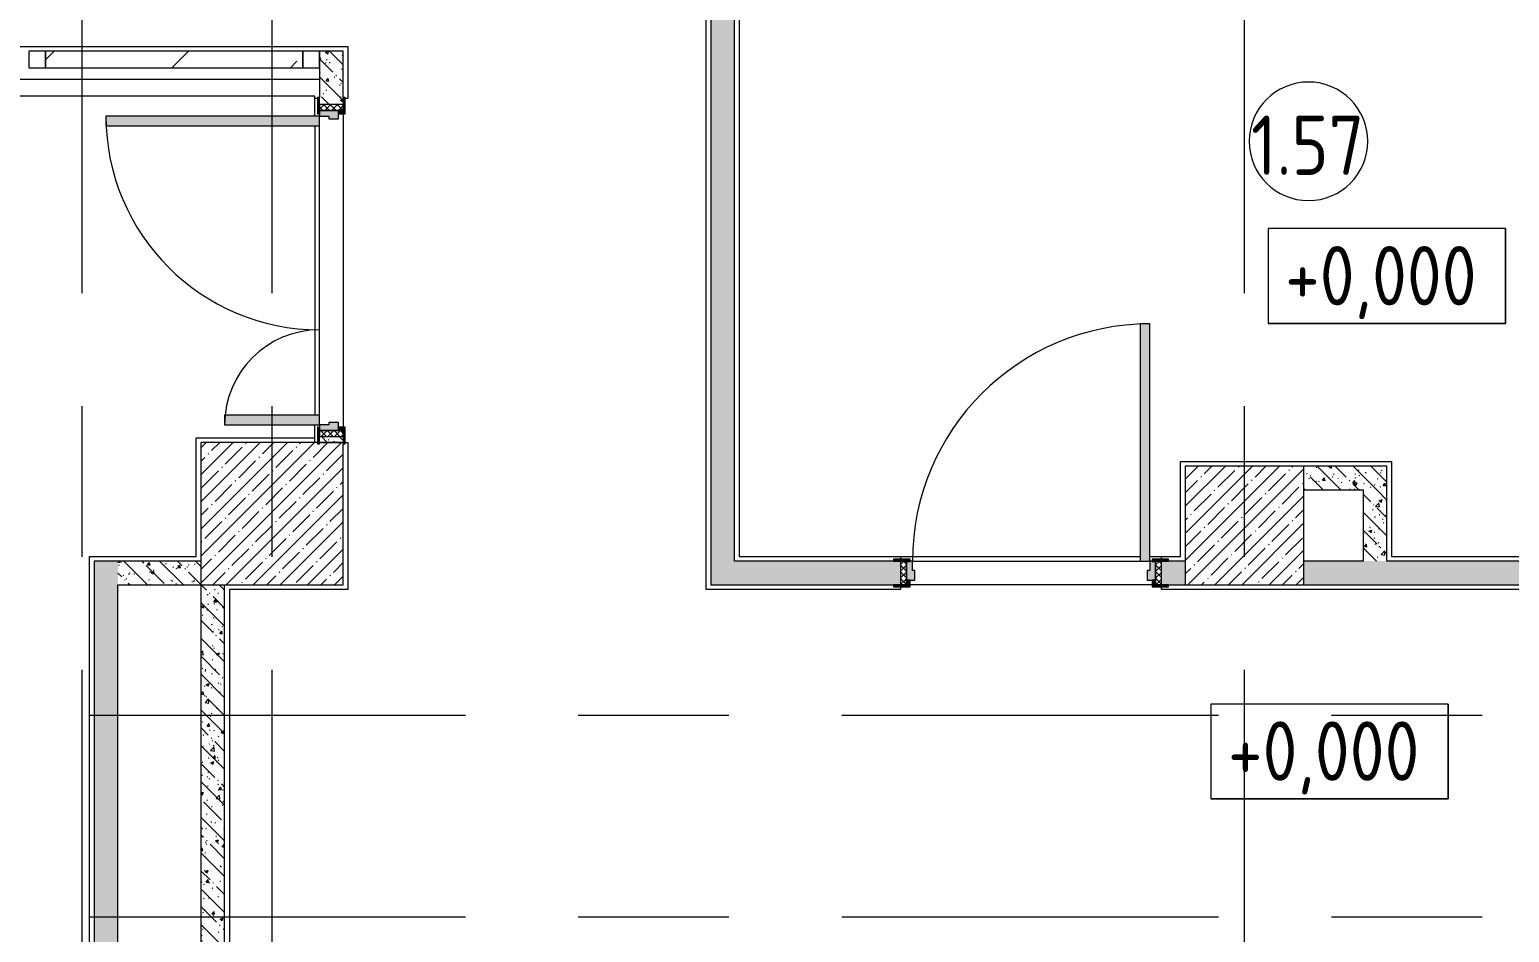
# Model space of a CAD drawing. Header units: millimetres. Extents: x 35787 to 244346, y -8553 to 29000.
# Drawn here: x 65438 to 71676, y 21235 to 25041 of the extents above; entities that cross this region are included whole.
import ezdxf

# ---------------------------------------------------------------- set-up
doc = ezdxf.new("R2010")
doc.units = ezdxf.units.MM
doc.linetypes.add('Осевая', pattern=[3175, 635, -476.25, 1587.5, -476.25])
for name, color, linetype, lineweight in [('A-AREA-IDEN', 7, 'Continuous', 9), ('A-GLAZ-CURT', 7, 'Continuous', 9), ('A-GLAZ-CWMG', 7, 'Continuous', 9), ('G-ANNO-DIMS', 7, 'Continuous', 9), ('I-WALL', 7, 'Continuous', 9), ('S-COLS', 7, 'Continuous', 9), ('Оси', 7, 'Continuous', 9), ('Оси-2', 7, 'Осевая', 9)]:
    doc.layers.add(name, color=color, linetype=linetype, lineweight=lineweight)
for name, color, linetype, lineweight, true_color in [('A-DOOR-1', 7, 'Continuous', 9, 0xaaaaaa), ('A-DOOR-2', 7, 'Continuous', 9, 0xe2e2e2), ('A-DOOR-FRAM-1', 7, 'Continuous', 9, 0xe2e2e2), ('A-DOOR-FRAM-2', 7, 'Continuous', 9, 0xaaaaaa), ('A-FLOR-1', 7, 'Continuous', 9, 0xaaaaaa), ('I-WALL-1', 7, 'Continuous', 9, 0x787878)]:
    doc.layers.add(name, color=color, linetype=linetype, lineweight=lineweight, true_color=true_color)
doc.styles.add('GOST Common', font='GOST_Common.ttf', dxfattribs={"width": 0.9, "height": 250})
pattern_1 = [(135, (0, 0), (-75.43415, -75.43415), [106.68, -17.78, 3.556, -17.78]), (135, (0, 75.39), (-75.43415, -75.43415), []), (50, (0, 0), (127.52922, -11.15758), [13.335, -146.685]), (355, (0, 0), (-24.66966, 133.74002), [10.668, -117.348]), (100.451, (10.63, -0.93), (102.85973, 122.58178), [11.333, -124.663]), (46.184, (0, 35.56), (189.75516, -29.43036), [20.002, -220.027]), (96.636, (15.81, 33.1), (166.1822, 173.1996), [17, -186.995]), (351.184, (0, 35.56), (166.18393, 173.19757), [16.002, -176.022]), (21, (17.78, 26.67), (106.13027, -71.58603), [13.335, -146.685]), (326, (17.78, 26.67), (43.26188, 128.93175), [10.668, -117.348]), (71.451, (26.62, 20.7), (149.39198, 57.34505), [11.333, -124.663]), (37.5, (0, 0), (2.162228, 59.188357), [3.353, -112.573, 3.353, -115.773, -117.793]), (37.5, (0, 0), (2.162228, 59.188357), [-235.052, 3.353, -114.44]), (7.5, (0, 0), (46.773857, 70.126152), [3.353, -64.567, 3.353, -109.906, -44.894]), (7.5, (0, 0), (46.773857, 70.126152), [-181.178, 3.353, -41.542]), (327.5, (-39.65, 0), (94.91367, -4.010093), [3.353, -41.097, 3.353, -135.331, -184.023]), (327.5, (-39.65, 0), (94.91367, -4.010093), [-183.134, 3.353, -180.67]), (317.5, (-57.43, 0), (103.69057, 17.79882), [3.353, -54.432, 3.353, -88.748, -130.683]), (317.5, (-57.43, 0), (103.69057, 17.79882), [-149.885, 3.353, -127.33])]

# ---------------------------------------------------------------- blocks, each defined once
blk = doc.blocks.new('Системная панель - Стекло - 70мм-31693610-План монтажа стен и перегородок 1 этажа  в осях 12-23')
at = {"layer": 'A-GLAZ-CURT'}
h = blk.add_hatch(dxfattribs=at)
h.set_pattern_fill('FP_27', color=256, style=0, pattern_type=2)
h.set_pattern_definition([(225, (66147.5, 24815), (282.8427, -282.8427), [200, -600]), (225, (66347.5, 24915), (282.8427, -282.8427), [600, -200]), (225, (65947.5, 25015), (282.8427, -282.8427), [200, -600])])
h.paths.add_polyline_path([(-542.5, 35), (-542.5, -35), (542.5, -35), (542.5, 35)])
for p, q in [((542.5, 35), (-542.5, 35)), ((-542.5, 35), (-542.5, -35)), ((542.5, -35), (542.5, 35)), ((-542.5, -35), (542.5, -35))]:
    blk.add_line(p, q, dxfattribs=at)
blk = doc.blocks.new('BSC_Колонна _Прямоугольная - 500х500-V25-План монтажа стен и перегородок 1 этажа  в осях 12-23')
at = {"layer": 'S-COLS'}
h = blk.add_hatch(dxfattribs=at)
h.set_pattern_fill('FP_42', color=256, style=0, pattern_type=2)
h.set_pattern_definition([(45, (-70560, -22950), (-57.02463, 57.02463), []), (45, (-70502.975, -22950), (-57.02463, 57.02463), [100.806, -20.161, 3.353, -16.808])])
h.paths.add_polyline_path([(-250, -250), (250, -250), (250, 250), (-250, 250)])
for p, q in [((250, 250), (-250, 250)), ((-250, 250), (-250, -250)), ((250, -250), (250, 250)), ((-250, -250), (250, -250))]:
    blk.add_line(p, q, dxfattribs=at)
blk = doc.blocks.new('Прямоугольный импост - 50 x 70 мм-23766079-План монтажа стен и перегородок 1 этажа  в осях 12-23')
at = {"layer": 'A-GLAZ-CWMG'}
for p, q in [((-35, 35), (35, 35)), ((-35, -35), (-35, 35)), ((35, 35), (35, -35)), ((35, -35), (-35, -35))]:
    blk.add_line(p, q, dxfattribs=at)
blk = doc.blocks.new('110_Дверь_СКБ_2Ст - Д-10а_ СОШ_Дв_1450x2100h_Горячий цех-25784455-План монтажа стен и перегородок 1 этажа  в осях 12-23')
at = {"layer": 'A-DOOR-1'}
h = blk.add_hatch(dxfattribs=at)
h.set_pattern_fill('FP_39', color=256, style=0, pattern_type=2)
h.set_pattern_definition([(135, (1601.41, 114.685), (-14.14214, -14.14214), []), (225, (1601.41, 114.685), (14.14214, -14.14214), [])])
h.paths.add_polyline_path([(687.5, -50), (712.5, -50), (712.5, 50), (687.5, 50)])
at = {"layer": 'A-DOOR-2'}
for points in [[(622.5, 50), (662.5, 50), (662.5, 950), (622.5, 950)], [(-637.5, 450), (-637.5, 50), (-597.5, 50), (-597.5, 450)]]:
    blk.add_hatch(color=256, dxfattribs=at).paths.add_polyline_path(points)
h = blk.add_hatch(color=256, dxfattribs=at)
h.paths.add_polyline_path([(-662.5, 50), (-662.5, -30), (-627.5, -30), (-627.5, 10), (-637.5, 10), (-637.5, 50)])
h.paths.add_polyline_path([(652.5, -30), (687.5, -30), (687.5, 50), (662.5, 50), (662.5, 10), (652.5, 10)])
at = {"layer": 'A-DOOR-FRAM-1'}
for points in [[(-717.5, 50), (-647.5, 50), (-647.5, 58), (-717.5, 58)], [(672.5, 50), (742.5, 50), (742.5, 58), (672.5, 58)], [(-717.5, -58), (-647.5, -58), (-647.5, -50), (-717.5, -50)], [(-662.5, -50), (-647.5, -50), (-647.5, -30), (-662.5, -30)], [(672.5, -50), (687.5, -50), (687.5, -30), (672.5, -30)], [(672.5, -58), (742.5, -58), (742.5, -50), (672.5, -50)]]:
    blk.add_hatch(color=256, dxfattribs=at).paths.add_polyline_path(points)
at = {"layer": 'A-DOOR-FRAM-2'}
h = blk.add_hatch(dxfattribs=at)
h.set_pattern_fill('FP_40', color=256, style=0, pattern_type=2)
h.set_pattern_definition([(45, (-521.384, 114.685), (-14.1421, 14.1421), []), (135, (-521.384, 114.685), (-14.1421, -14.1421), [])])
h.paths.add_polyline_path([(-687.5, -50), (-662.5, -50), (-662.5, 50), (-687.5, 50)])
at = {"layer": 'A-DOOR-1'}
for p, q in [((662.5, 950), (622.5, 950)), ((622.5, 950), (622.5, 50)), ((662.5, 50), (662.5, 950)), ((-637.5, 450), (-637.5, 50)), ((-597.5, 450), (-637.5, 450)), ((-597.5, 50), (-597.5, 450)), ((-637.5, 50), (-597.5, 50)), ((622.5, 50), (662.5, 50))]:
    blk.add_line(p, q, dxfattribs=at)
for centre, radius, start, end in [((662.5, 50), 900, 90, 180), ((-637.5, 50), 400, 0, 90)]:
    blk.add_arc(centre, radius, start, end, dxfattribs=at)
at = {"layer": 'A-DOOR-FRAM-2'}
for p, q in [((-647.5, 58), (-717.5, 58)), ((-717.5, 58), (-717.5, 50)), ((-717.5, 50), (-647.5, 50)), ((-662.5, 50), (-687.5, 50)), ((-687.5, 50), (-687.5, -50)), ((-637.5, 50), (-662.5, 50)), ((-662.5, 50), (-662.5, -30)), ((-662.5, -50), (-662.5, 50)), ((-647.5, 50), (-647.5, 58)), ((-637.5, 10), (-637.5, 50)), ((-627.5, 10), (-637.5, 10)), ((-627.5, -30), (-627.5, 10)), ((662.5, 10), (652.5, 10)), ((652.5, 10), (652.5, -30)), ((662.5, 50), (662.5, 10)), ((687.5, 50), (662.5, 50)), ((742.5, 58), (672.5, 58)), ((672.5, 58), (672.5, 50)), ((672.5, 50), (742.5, 50)), ((687.5, -30), (687.5, 50)), ((712.5, 50), (687.5, 50)), ((687.5, 50), (687.5, -50)), ((712.5, -50), (712.5, 50)), ((742.5, 50), (742.5, 58)), ((-647.5, -50), (-717.5, -50)), ((-717.5, -50), (-717.5, -58)), ((-717.5, -58), (-647.5, -58)), ((-687.5, -50), (-662.5, -50)), ((-662.5, -30), (-627.5, -30)), ((-647.5, -30), (-662.5, -30)), ((-662.5, -30), (-662.5, -50)), ((-662.5, -50), (-647.5, -50)), ((-647.5, -50), (-647.5, -30)), ((-647.5, -58), (-647.5, -50)), ((652.5, -30), (687.5, -30)), ((687.5, -30), (672.5, -30)), ((672.5, -30), (672.5, -50)), ((672.5, -50), (687.5, -50)), ((742.5, -50), (672.5, -50)), ((672.5, -50), (672.5, -58)), ((672.5, -58), (742.5, -58)), ((687.5, -50), (687.5, -30)), ((687.5, -50), (712.5, -50)), ((742.5, -58), (742.5, -50))]:
    blk.add_line(p, q, dxfattribs=at)
blk = doc.blocks.new('Прямоугольный импост - 50 x 70 мм-23766160-План монтажа стен и перегородок 1 этажа  в осях 12-23')
at = {"layer": 'A-GLAZ-CWMG'}
for p, q in [((0, 35), (-70, 35)), ((-70, 35), (-70, -35)), ((0, -35), (0, 35)), ((-70, -35), (0, -35))]:
    blk.add_line(p, q, dxfattribs=at)
blk = doc.blocks.new('110_Дверь_СКБ_1Ст_Внутренняя1 - Д-11 1100x2100h_кладовые _все__ коридор _между помещениями блока столовой__ моечные _все_-32089444-План монтажа стен и перегородок 1 этажа  в осях 12-23')
at = {"layer": 'A-DOOR-1'}
h = blk.add_hatch(dxfattribs=at)
h.set_pattern_fill('FP_25', color=256, style=0, pattern_type=2)
h.set_pattern_definition([(135, (1751.41, 114.685), (-14.14214, -14.14214), []), (225, (1751.41, 114.685), (14.14214, -14.14214), [])])
h.paths.add_polyline_path([(562.5, -50), (562.5, 50), (537.5, 50), (537.5, -50)])
at = {"layer": 'A-DOOR-2'}
h = blk.add_hatch(color=256, dxfattribs=at)
h.paths.add_polyline_path([(537.5, -30), (537.5, 50), (512.5, 50), (512.5, 10), (502.5, 10), (502.5, -30)])
h.paths.add_polyline_path([(-487.3, -30), (-477.5, -30), (-477.5, 10), (-487.5, 10), (-487.5, 50), (-512.5, 50), (-512.5, -30)])
at = {"layer": 'A-DOOR-FRAM-1'}
for points in [[(472.5, 50), (512.5, 50), (512.5, 1050), (472.5, 1050), (472.5, 716.4)], [(-497.5, 50), (-497.5, 58), (-567.5, 58), (-567.5, 50)], [(-497.5, 49), (-497.5, 50), (-512.5, 49)], [(592.5, 50), (592.5, 58), (522.5, 58), (522.5, 50)], [(537.5, 49), (537.5, 50), (522.5, 49)], [(-497.5, -58), (-497.5, -50), (-567.5, -50), (-567.5, -58)], [(-497.5, -50), (-497.5, -30), (-512.5, -30), (-512.5, -50)], [(537.5, -50), (537.5, -30), (522.5, -30), (522.5, -50)], [(592.5, -58), (592.5, -50), (522.5, -50), (522.5, -58)]]:
    blk.add_hatch(color=256, dxfattribs=at).paths.add_polyline_path(points)
at = {"layer": 'A-DOOR-FRAM-2'}
h = blk.add_hatch(dxfattribs=at)
h.set_pattern_fill('FP_26', color=256, style=0, pattern_type=2)
h.set_pattern_definition([(45, (-371.384, 114.685), (-14.1421, 14.1421), []), (135, (-371.384, 114.685), (-14.1421, -14.1421), [])])
h.paths.add_polyline_path([(-512.5, -50), (-512.5, 50), (-537.5, 50), (-537.5, -50)])
at = {"layer": 'A-DOOR-1'}
for p, q in [((512.5, 1050), (472.5, 1050)), ((472.5, 1050), (472.5, 50)), ((512.5, 50), (512.5, 1050)), ((472.5, 50), (512.5, 50))]:
    blk.add_line(p, q, dxfattribs=at)
blk.add_arc((512.5, 50), 1000, 90, 180, dxfattribs=at)
at = {"layer": 'A-DOOR-FRAM-2'}
for p, q in [((-497.5, 58), (-567.5, 58)), ((-567.5, 58), (-567.5, 50)), ((-567.5, 50), (-497.5, 50)), ((-512.5, 50), (-537.5, 50)), ((-537.5, 50), (-537.5, -50)), ((-487.5, 50), (-512.5, 50)), ((-512.5, 50), (-512.5, -30)), ((-512.5, -50), (-512.5, 50)), ((-497.5, 50), (-512.5, 50)), ((-512.5, 50), (-512.5, 49)), ((-512.5, 49), (-497.5, 49)), ((-497.5, 50), (-497.5, 58)), ((-497.5, 49), (-497.5, 50)), ((-487.5, 10), (-487.5, 50)), ((-477.5, 10), (-487.5, 10)), ((-477.5, -30), (-477.5, 10)), ((512.5, 10), (502.5, 10)), ((502.5, 10), (502.5, -30)), ((512.5, 50), (512.5, 10)), ((537.5, 50), (512.5, 50)), ((592.5, 58), (522.5, 58)), ((522.5, 58), (522.5, 50)), ((537.5, 50), (522.5, 50)), ((522.5, 50), (522.5, 49)), ((522.5, 50), (592.5, 50)), ((522.5, 49), (537.5, 49)), ((537.5, -30), (537.5, 50)), ((562.5, 50), (537.5, 50)), ((537.5, 50), (537.5, -50)), ((537.5, 49), (537.5, 50)), ((562.5, -50), (562.5, 50)), ((592.5, 50), (592.5, 58)), ((-497.5, -50), (-567.5, -50)), ((-567.5, -50), (-567.5, -58)), ((-567.5, -58), (-497.5, -58)), ((-537.5, -50), (-512.5, -50)), ((-512.5, -30), (-477.5, -30)), ((-497.5, -30), (-512.5, -30)), ((-512.5, -30), (-512.5, -50)), ((-512.5, -50), (-497.5, -50)), ((-497.5, -50), (-497.5, -30)), ((-497.5, -58), (-497.5, -50)), ((502.5, -30), (537.5, -30)), ((537.5, -30), (522.5, -30)), ((522.5, -30), (522.5, -50)), ((522.5, -50), (537.5, -50)), ((592.5, -50), (522.5, -50)), ((522.5, -50), (522.5, -58)), ((522.5, -58), (592.5, -58)), ((537.5, -50), (537.5, -30)), ((537.5, -50), (562.5, -50)), ((592.5, -58), (592.5, -50))]:
    blk.add_line(p, q, dxfattribs=at)
blk = doc.blocks.new('Марка_Помещения - Номер-25198446-План монтажа стен и перегородок 1 этажа  в осях 12-23')
at = {"layer": 'A-AREA-IDEN'}
for start, end in [(360, 180), (180, 360)]:
    blk.add_arc((0, 0), 2.5, start, end, dxfattribs=at)
blk = doc.blocks.new('Высотные отметки - 10х4_h_-17668695-План монтажа стен и перегородок 1 этажа  в осях 12-23')
at = {"layer": 'G-ANNO-DIMS'}
for p, q in [((-5, 4), (-5, 0)), ((5, 4), (-5, 4)), ((5, 4), (-5, 4)), ((-5, 4), (-5, 0)), ((5, 4), (5, 0)), ((5, 0), (5, 4)), ((5, 0), (-5, 0)), ((-5, 0), (5, 0))]:
    blk.add_line(p, q, dxfattribs=at)

msp = doc.modelspace()

# ---------------------------------------------------------------- hatches: boundary and pattern name
at = {"layer": 'I-WALL-1'}
h = msp.add_hatch(dxfattribs=at)
h.set_pattern_fill('FP_22', color=256, style=0, pattern_type=2)
h.set_pattern_definition(pattern_1)
h.paths.add_polyline_path([(68410, 22800), (68410, 26900), (68310, 26900), (68310, 22800)])
h = msp.add_hatch(dxfattribs=at)
h.set_pattern_fill('FP_22', color=256, style=0, pattern_type=2)
h.set_pattern_definition(pattern_1)
h.paths.add_polyline_path([(66660, 23300), (66760, 23300), (66760, 23325), (66660, 23325)])
h.paths.add_polyline_path([(66660, 24725), (66760, 24725), (66760, 24950), (66660, 24950), (66660, 24755)])
h = msp.add_hatch(dxfattribs=at)
h.set_pattern_fill('FP_22', color=256, style=0, pattern_type=2)
h.set_pattern_definition(pattern_1)
h.paths.add_polyline_path([(71160, 23100), (71160, 23200), (70810, 23200), (70810, 23100), (71060, 23100)])
h = msp.add_hatch(dxfattribs=at)
h.set_pattern_fill('FP_22', color=256, style=0, pattern_type=2)
h.set_pattern_definition(pattern_1)
h.paths.add_polyline_path([(71060, 22800), (71160, 22800), (71160, 23100), (71060, 23100)])
h = msp.add_hatch(dxfattribs=at)
h.set_pattern_fill('FP_22', color=256, style=0, pattern_type=2)
h.set_pattern_definition(pattern_1)
h.paths.add_polyline_path([(65810, 15550), (65810, 15750), (65710, 15750), (65710, 15550)])
h.paths.add_polyline_path([(65810, 16450), (65810, 22800), (65710, 22800), (65710, 16450)])
h = msp.add_hatch(dxfattribs=at)
h.set_pattern_fill('FP_22', color=256, style=0, pattern_type=2)
h.set_pattern_definition(pattern_1)
h.paths.add_polyline_path([(66160, 22700), (66160, 22800), (65810, 22800), (65810, 22700)])
h = msp.add_hatch(dxfattribs=at)
h.set_pattern_fill('FP_22', color=256, style=0, pattern_type=2)
h.set_pattern_definition(pattern_1)
h.paths.add_polyline_path([(82230, 22700), (82430, 22700), (82430, 22800), (82200, 22800), (82200, 22798), (82230, 22798), (82230, 22790), (82200, 22790), (82200, 22710), (82230, 22710), (82230, 22702), (82200, 22702), (82200, 22700)])
h.paths.add_polyline_path([(74644.8, 22700), (74644.8, 22800), (74040, 22800), (74040, 22700), (74614.8, 22700)])
h.paths.add_polyline_path([(75774.8, 22700), (76750, 22700), (76750, 22800), (75744.8, 22800), (75744.8, 22700)])
h.paths.add_polyline_path([(81250, 22700), (81250, 22702), (81220, 22702), (81220, 22710), (81250, 22710), (81250, 22790), (81220, 22790), (81220, 22798), (81250, 22798), (81250, 22800), (81150, 22800), (81150, 22700), (81220, 22700)])
h.paths.add_polyline_path([(77250, 22700), (77350, 22700), (77350, 22800), (77250, 22800), (77250, 22709.1)])
h.paths.add_polyline_path([(80650, 22700), (80650, 22800), (78450, 22800), (78450, 22700), (79048, 22700)])
h.paths.add_polyline_path([(73540, 22700), (73540, 22800), (70810, 22800), (70810, 22700), (73244, 22700)])
h.paths.add_polyline_path([(70210, 22700), (70310, 22700), (70310, 22800), (70210, 22800)])
h.paths.add_polyline_path([(68891, 22700), (69110, 22700), (69110, 22800), (68310, 22800), (68310, 22700)])
h = msp.add_hatch(dxfattribs=at)
h.set_pattern_fill('FP_22', color=256, style=0, pattern_type=2)
h.set_pattern_definition(pattern_1)
h.paths.add_polyline_path([(66260, 21150), (66260, 22700), (66160, 22700), (66160, 21150)])
at = {"layer": 'S-COLS'}
h = msp.add_hatch(dxfattribs=at)
h.set_pattern_fill('FP_1', color=256, style=0, pattern_type=2)
h.set_pattern_definition([(45, (0, 0), (-57.02463, 57.02463), []), (45, (57.025, 0), (-57.02463, 57.02463), [100.806, -20.161, 3.353, -16.808])])
h.paths.add_polyline_path([(66660, 22700), (66760, 22700), (66760, 23300), (66660, 23300), (66660, 23295), (66652, 23295), (66652, 23300), (66160, 23300), (66160, 22700), (66652, 22700)])

# ---------------------------------------------------------------- linework, layer by layer
at = {"layer": 'A-FLOR-1'}
for p, q in [((68290, 22680), (68290, 26860)), ((68430, 26860), (68430, 22820)), ((57950, 24970), (66780, 24970)), ((66780, 24970), (66780, 24750)), ((66640, 24760), (60730, 24760)), ((66640, 24675), (66640, 24760)), ((66652, 24750), (66640, 24750)), ((66780, 24750), (66768, 24750)), ((66640, 24635), (66640, 23415)), ((66640, 23300), (66640, 23375)), ((66140, 22820), (66140, 23320)), ((66140, 23320), (66640, 23320)), ((66768, 23300), (66780, 23300)), ((66780, 23300), (66780, 22680)), ((70290, 22820), (70290, 23220)), ((70290, 23220), (71180, 23220)), ((71180, 23220), (71180, 22820)), ((65690, 16530), (65690, 22820)), ((65690, 22820), (66140, 22820)), ((68430, 22820), (70120, 22820)), ((69110, 22820), (69110, 22808)), ((70160, 22820), (70290, 22820)), ((70210, 22808), (70210, 22820)), ((71180, 22820), (72670, 22820)), ((66780, 22680), (66280, 22680)), ((66280, 22680), (66280, 21170)), ((69110, 22680), (68290, 22680)), ((69110, 22692), (69110, 22680)), ((70210, 22680), (70210, 22692)), ((74644.8, 22680), (70210, 22680))]:
    msp.add_line(p, q, dxfattribs=at)
at = {"layer": 'I-WALL'}
for p, q in [((68310, 26900), (68310, 22700)), ((68410, 22800), (68410, 26900)), ((66760, 24950), (66660, 24950)), ((66660, 24950), (66660, 24755)), ((66760, 24755), (66760, 24950)), ((66660, 24830), (60710, 24830)), ((66760, 24685), (66760, 23365)), ((66660, 23415), (66660, 24635)), ((66660, 23300), (66760, 23300)), ((71160, 23200), (70810, 23200)), ((71160, 22800), (71160, 23200)), ((70810, 23100), (71060, 23100)), ((71060, 23100), (71060, 22800)), ((65710, 22800), (65710, 16530)), ((66160, 22800), (65710, 22800)), ((66160, 22800), (66160, 21150)), ((69080, 22800), (68410, 22800)), ((69160, 22800), (70120, 22800)), ((70310, 22800), (70240, 22800)), ((71060, 22800), (70810, 22800)), ((72690, 22800), (71160, 22800)), ((65810, 21150), (65810, 22700)), ((65810, 22700), (66260, 22700)), ((66260, 21150), (66260, 22700)), ((68310, 22700), (69080, 22700)), ((70170, 22700), (69150, 22700)), ((70240, 22700), (70310, 22700)), ((70810, 22700), (73540, 22700))]:
    msp.add_line(p, q, dxfattribs=at)
at = {"layer": 'S-COLS'}
for p, q in [((66652, 23300), (66160, 23300)), ((66160, 23300), (66160, 22700)), ((66760, 23300), (66660, 23300)), ((66760, 22700), (66760, 23295)), ((66160, 22700), (66760, 22700))]:
    msp.add_line(p, q, dxfattribs=at)
at = {"layer": 'Оси'}
for p, q in [((65660, 24898.1), (65660, 27398.1)), ((66460, 24898.1), (66460, 27398.1)), ((70560, 24898.1), (70560, 27398.1))]:
    msp.add_line(p, q, dxfattribs=at)
at = {"layer": 'Оси-2'}
for p, q in [((65660, 593.7), (65660, 24898.1)), ((66460, 593.7), (66460, 24898.1)), ((70560, 593.7), (70560, 24898.1)), ((39176.2, 22150), (82200, 22150)), ((39176.2, 21300), (82200, 21300))]:
    msp.add_line(p, q, dxfattribs=at)

# ---------------------------------------------------------------- block references
at = {"layer": 'A-AREA-IDEN', "xscale": 99.99999999999993, "yscale": 99.99999999999993, "zscale": 99.99999999999993}
msp.add_blockref('Марка_Помещения - Номер-25198446-План монтажа стен и перегородок 1 этажа  в осях 12-23', (70829.3, 24569.6), dxfattribs=at)
at = {"layer": 'A-DOOR-1', "rotation": 89.99999999999982}
msp.add_blockref('110_Дверь_СКБ_2Ст - Д-10а_ СОШ_Дв_1450x2100h_Горячий цех-25784455-План монтажа стен и перегородок 1 этажа  в осях 12-23', (66710, 24012.5), dxfattribs=at)
at = {"layer": 'A-DOOR-1'}
msp.add_blockref('110_Дверь_СКБ_1Ст_Внутренняя1 - Д-11 1100x2100h_кладовые _все__ коридор _между помещениями блока столовой__ моечные _все_-32089444-План монтажа стен и перегородок 1 этажа  в осях 12-23', (69647.5, 22750), dxfattribs=at)
at = {"layer": 'A-GLAZ-CURT', "rotation": 180}
msp.add_blockref('Системная панель - Стекло - 70мм-31693610-План монтажа стен и перегородок 1 этажа  в осях 12-23', (66047.5, 24915), dxfattribs=at)
at = {"layer": 'A-GLAZ-CWMG', "extrusion": (0, 0, -1)}
msp.add_blockref('Прямоугольный импост - 50 x 70 мм-23766079-План монтажа стен и перегородок 1 этажа  в осях 12-23', (-65470, 24915), dxfattribs=at)
at = {"layer": 'A-GLAZ-CWMG'}
msp.add_blockref('Прямоугольный импост - 50 x 70 мм-23766160-План монтажа стен и перегородок 1 этажа  в осях 12-23', (66660, 24915), dxfattribs=at)
at = {"layer": 'G-ANNO-DIMS', "xscale": 99.99999999999993, "yscale": 99.99999999999993, "zscale": 99.99999999999993}
for p in [(71159.5, 23801.5), (70918.4, 21797.7)]:
    msp.add_blockref('Высотные отметки - 10х4_h_-17668695-План монтажа стен и перегородок 1 этажа  в осях 12-23', p, dxfattribs=at)
at = {"layer": 'S-COLS'}
msp.add_blockref('BSC_Колонна _Прямоугольная - 500х500-V25-План монтажа стен и перегородок 1 этажа  в осях 12-23', (70560, 22950), dxfattribs=at)

# ---------------------------------------------------------------- texts
at = {"layer": 'A-AREA-IDEN', "insert": (70587.4, 24678.2), "char_height": 250, "width": 606.076, "attachment_point": 1, "style": 'GOST Common'}
msp.add_mtext('1.57', dxfattribs=at)
at = {"layer": 'G-ANNO-DIMS', "char_height": 250, "width": 1028.823, "attachment_point": 1, "line_spacing_factor": 1.022761, "style": 'GOST Common'}
for insert in [(70730.8, 24128.2), (70489.8, 22124.4)]:
    msp.add_mtext('+0,000', dxfattribs=dict(at, insert=insert))

doc.saveas('drawing.dxf')
